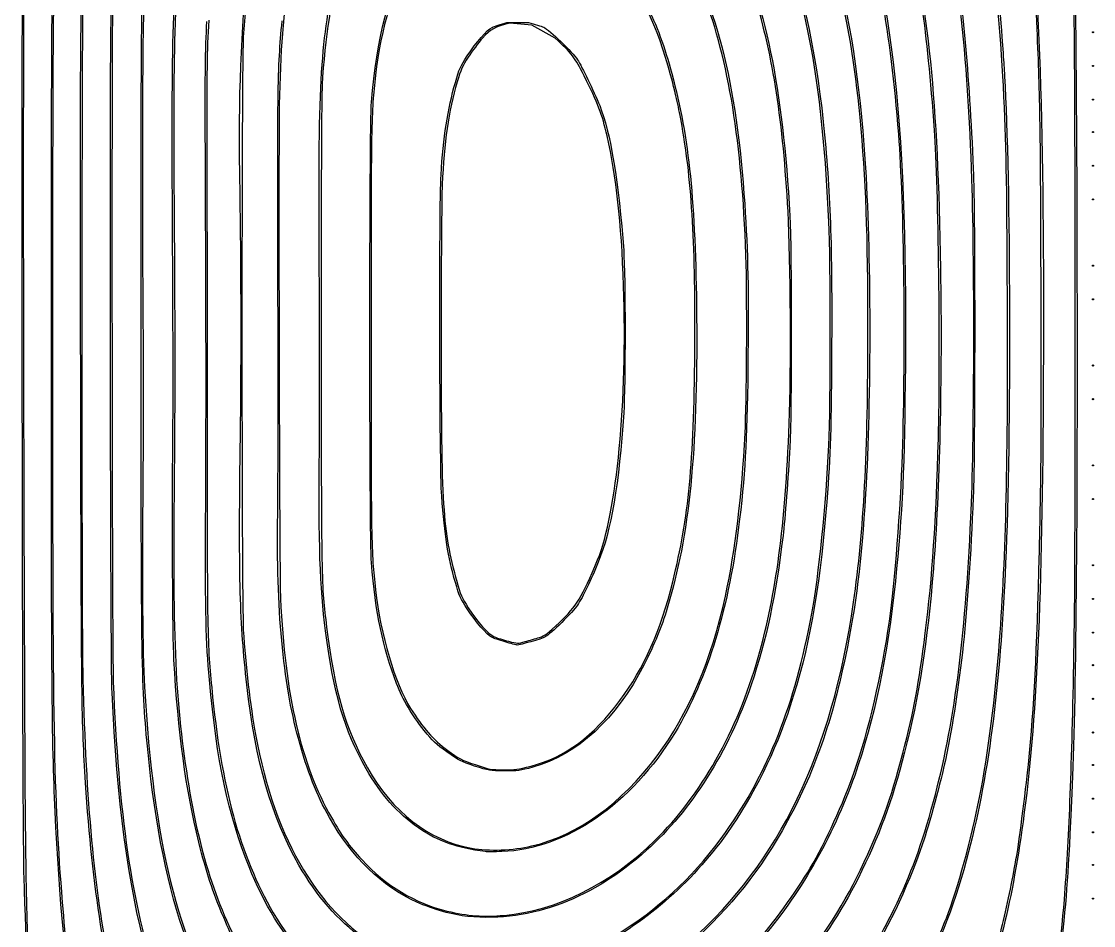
# Model space of a CAD drawing. Header units: millimetres. Extents: x 2 to 2088, y -91 to 1995.
# Drawn here: x 1058 to 2088, y 382 to 1251 of the extents above; entities that cross this region are included whole.
import ezdxf

# ---------------------------------------------------------------- set-up
doc = ezdxf.new("R2010")
doc.units = ezdxf.units.MM
doc.layers.add('Image', color=7, linetype='CONTINUOUS')

msp = doc.modelspace()

# ---------------------------------------------------------------- linework, layer by layer
at = {"layer": 'Image', "color": 7}
for points in [[(1524.7334, 1249.78925), (1545.4991, 1249.76535)], [(1570.9178, 1234.68737), (1548.5485, 1247.2158), (1527.5001, 1249.08004)], [(1493.7087, 535.2218), (1493.7108, 535.2218)], [(1504.2407, 452.9907), (1504.2407, 452.991)]]:
    msp.add_lwpolyline(points, dxfattribs=at)
for points in [[(2087.3614, 1240.34757)], [(2087.3614, 1208.00993)], [(2087.3614, 1175.67229)], [(2087.3614, 1144.3778)], [(2087.3614, 1112.04016)], [(2087.3614, 1079.70252)], [(2087.3614, 1016.07039)], [(2087.3614, 983.7328)], [(2087.3614, 920.1006)], [(2087.3614, 887.763)], [(2087.3614, 824.1309)], [(2087.3614, 791.7932)], [(2087.3614, 728.1611)], [(2087.3614, 695.8234)], [(2087.3614, 663.4858)], [(1523.0174, 654.48591)], [(1555.8863, 658.8325)], [(2087.3614, 632.1913)], [(2087.3614, 599.8537)], [(2087.3614, 567.516)], [(2087.3614, 536.2215)], [(1547.9889, 535.2618)], [(2087.3614, 503.8839)], [(2087.3614, 471.5463)], [(1548.5746, 458.4435)], [(2087.3614, 440.2518)], [(2087.3614, 407.9141)], [(1521.9743, 391.7892)], [(1487.0287, 390.7344)]]:
    msp.add_lwpolyline(points, close=True, dxfattribs=at)
for points in [[(1069.306, 1645.61121), (1060.1593, 1509.17231), (1058.6434, 1330.59334), (1060.9473, 660.8779)], [(2034.1597, 1243.47702), (2027.3789, 1398.90426), (2010.8729, 1505.45133), (1981.316, 1584.58695)], [(1086.998, 939.9205), (1087.008, 1325.49345), (1088.012, 1395.24393), (1094.8558, 1485.48774)], [(1095.9065, 1480.27199), (1089.2251, 1386.96971), (1088.0168, 1304.24473), (1088.0443, 942.0068)], [(1144.361, 1249.73591), (1146.311, 1349.40609), (1151.9574, 1415.99545), (1164.0861, 1482.35829)], [(1699.91, 1476.62096), (1772.1439, 1402.19359), (1813.9146, 1297.5771), (1828.6095, 1154.28772)], [(1774.2893, 1454.92106), (1829.6819, 1371.05069), (1858.7901, 1267.36012), (1868.7865, 1118.29906)], [(1224.3157, 1416.11828), (1214.1579, 1367.12197), (1207.8478, 1310.08108), (1205.852, 1249.21434)], [(1304.5568, 1416.63986), (1286.435, 1368.36683), (1278.4507, 1325.55326), (1271.4853, 1239.30442)], [(2066.4856, 1418.20458), (2070.6875, 1325.85306), (2071.8261, 1250.46282), (2072.4332, 1024.41559)], [(1864.045, 1158.46032), (1854.345, 1259.97882), (1833.8207, 1340.33099), (1800.763, 1406.20836)], [(1849.2492, 1403.07891), (1893.7176, 1293.63028), (1909.5362, 1162.9389), (1907.5816, 921.1438)], [(1060.7611, 428.7771), (1059.0458, 483.4851), (1058.2297, 1296.70658), (1059.7864, 1399.94946)], [(1404.3012, 1391.23214), (1372.0236, 1348.66909), (1354.9287, 1290.35204), (1347.5339, 1197.57843)], [(2023.6198, 1400.47104), (2036.1102, 1296.58524), (2041.3225, 1141.68955), (2040.1313, 909.7949)], [(1338.4401, 1380.6512), (1315.6178, 1321.29769), (1306.2965, 1255.91185), (1305.7981, 1151.67985)], [(1901.1477, 1142.2915), (1893.1567, 1243.29112), (1880.8637, 1310.13211), (1858.465, 1374.37208)], [(1681.9878, 1199.41151), (1658.0737, 1290.50831), (1609.0972, 1352.16785), (1547.5335, 1368.68428)], [(1115.2294, 884.112), (1114.5134, 1227.88097), (1114.9279, 1284.44715), (1118.6955, 1357.18033)], [(1181.484, 1358.22348), (1175.6176, 1299.79017), (1174.4432, 1258.36824), (1174.4894, 1111.51858)], [(1203.4477, 1047.36488), (1202.2237, 1238.70364), (1203.7051, 1285.51873), (1213.2994, 1358.70933)], [(1935.5956, 1145.94252), (1928.061, 1247.4347), (1921.4207, 1293.08152), (1904.8571, 1357.24751)], [(1906.9032, 1355.094), (1929.5489, 1266.75595), (1938.6558, 1176.2645), (1941.3368, 1012.94091)], [(2001.7989, 1188.71166), (1999.4735, 1236.92435), (1992.308, 1316.39449), (1987.173, 1350.92143)], [(1682.0035, 1342.57623), (1722.4891, 1279.63475), (1744.1973, 1200.37359), (1752.5192, 1085.10899)], [(1739.5057, 1339.3979), (1772.9553, 1268.61515), (1789.8615, 1186.98276), (1796.5294, 1064.05527)], [(1988.8349, 1349.35671), (1990.8308, 1337.10608), (1999.3612, 1252.49432), (2000.7189, 1231.48079)], [(1834.1099, 1058.31795), (1827.9952, 1185.32963), (1814.6812, 1262.72194), (1786.3612, 1335.87485)], [(1952.6861, 1328.49371), (1962.0332, 1276.24103), (1968.8377, 1202.0916), (1972.8366, 1108.91071)], [(1394.4812, 1173.06441), (1399.5662, 1234.51143), (1411.6613, 1281.76053), (1430.2602, 1312.834)], [(1432.5464, 1313.53196), (1416.6372, 1287.74118), (1403.3592, 1243.14909), (1398.4855, 1199.14315)], [(1267.8558, 1117.25591), (1266.8114, 1181.93718), (1270.6587, 1266.74307), (1276.3695, 1304.92419)], [(1344.4299, 1010.85464), (1343.2656, 1187.0988), (1345.578, 1230.73711), (1359.2806, 1291.10996)], [(1173.2593, 950.352), (1173.2003, 1216.86631), (1173.3853, 1253.57261), (1174.9464, 1284.68143)], [(1117.2344, 1274.7715), (1115.9556, 1212.94604), (1115.9549, 669.7519), (1117.2336, 619.1519)], [(1145.8539, 1274.24993), (1144.7055, 1247.02772), (1145.2406, 646.425), (1146.4404, 616.0225)], [(1658.3916, 1267.46946), (1668.7268, 1246.81367), (1676.3601, 1226.21865), (1683.1783, 1200.59403)], [(1754.5888, 1016.59196), (1751.6705, 1124.56593), (1738.999, 1208.16129), (1716.3305, 1268.98468)], [(1794.8062, 1068.11922), (1790.1006, 1154.54821), (1780.5352, 1216.61783), (1762.9595, 1274.7715)], [(1971.5242, 1099.00079), (1969.715, 1157.98665), (1965.9428, 1213.82487), (1960.5661, 1261.21056)], [(2069.7851, 653.5759), (2071.2811, 734.1), (2071.1948, 1175.97368), (2069.6669, 1259.12426)], [(1145.3009, 605.591), (1143.8065, 638.8472), (1143.0154, 1180.95942), (1144.361, 1249.73591)], [(1205.852, 1249.21434), (1204.3375, 1203.02773), (1204.2342, 1167.59928), (1205.1993, 1025.45874)], [(1235.1081, 1084.91827), (1234.6386, 1206.04721), (1234.7736, 1222.60954), (1236.4601, 1250.77906)], [(1238.1907, 1251.82221), (1236.4371, 1221.06206), (1236.199, 1204.44934), (1236.3967, 1126.64425)], [(1304.8136, 943.0499), (1304.1288, 1193.91043), (1304.2465, 1203.24689), (1308.7003, 1251.30064)], [(1527.5001, 1249.08004), (1512.4478, 1245.31827), (1509.1024, 1243.48569), (1501.3413, 1234.75071)], [(1510.498, 1245.04088), (1512.6139, 1246.12038), (1519.0199, 1248.25715), (1524.7334, 1249.78925)], [(1545.4991, 1249.76535), (1551.2068, 1248.2201), (1557.7543, 1246.12619), (1560.0492, 1245.11223)], [(1271.4853, 1239.30442), (1269.6716, 1216.8464), (1269.6289, 695.1999), (1271.4383, 666.0937)], [(1486.5909, 1217.59821), (1495.5164, 1231.14064), (1505.3281, 1242.40344), (1510.498, 1245.04088)], [(1560.0492, 1245.11223), (1565.5185, 1242.69575), (1587.8838, 1221.23795), (1592.572, 1213.9091)], [(2037.9898, 994.1642), (2037.5279, 1147.4181), (2037.0808, 1176.52011), (2034.1597, 1243.47702)], [(2087.3614, 1240.34757), (2087.3614, 1240.63443), (2087.5961, 1240.86914), (2087.883, 1240.86914)], [(2087.883, 1239.82599), (2087.5961, 1239.82599), (2087.3614, 1240.0607), (2087.3614, 1240.34757)], [(2087.883, 1240.86914), (2088.1698, 1240.86914), (2088.4045, 1240.63443), (2088.4045, 1240.34757)], [(2088.4045, 1240.34757), (2088.4045, 1240.0607), (2088.1698, 1239.82599), (2087.883, 1239.82599)], [(1501.3413, 1234.75071), (1497.4494, 1230.37046), (1491.2645, 1222.18008), (1487.5969, 1216.54986)], [(1598.987, 1198.33004), (1590.0154, 1216.13675), (1587.0971, 1219.91679), (1570.9178, 1234.68737)], [(2000.7189, 1231.48079), (2001.3306, 1222.01421), (2002.0714, 1210.74819), (2002.3652, 1206.4452)], [(1475.1571, 1192.11796), (1478.8618, 1205.07925), (1479.975, 1207.5601), (1486.5909, 1217.59821)], [(1487.5969, 1216.54986), (1481.9008, 1207.80542), (1480.3397, 1204.3078), (1476.8885, 1192.55742)], [(1592.572, 1213.9091), (1596.8043, 1207.29295), (1607.8538, 1184.40643), (1613.8404, 1169.85655)], [(2002.3652, 1206.4452), (2008.3737, 1118.45309), (2009.4601, 871.0377), (2004.4057, 741.722)], [(2087.3614, 1208.00993), (2087.3614, 1208.29679), (2087.5961, 1208.5315), (2087.883, 1208.5315)], [(2087.883, 1207.48835), (2087.5961, 1207.48835), (2087.3614, 1207.72306), (2087.3614, 1208.00993)], [(2087.883, 1208.5315), (2088.1698, 1208.5315), (2088.4045, 1208.29679), (2088.4045, 1208.00993)], [(2088.4045, 1208.00993), (2088.4045, 1207.72306), (2088.1698, 1207.48835), (2087.883, 1207.48835)], [(1347.5339, 1197.57843), (1346.5082, 1184.70962), (1346.2145, 1128.46064), (1346.2514, 951.9167)], [(1398.4855, 1199.14315), (1394.2502, 1160.90238), (1394.1884, 1157.34957), (1394.1884, 951.9167)], [(1620.9579, 1140.72677), (1616.3031, 1161.1913), (1611.9544, 1172.59278), (1598.987, 1198.33004)], [(1692.9607, 1150.11512), (1689.3755, 1170.25502), (1687.8906, 1176.9259), (1681.9878, 1199.41151)], [(1683.1783, 1200.59403), (1699.9484, 1137.56711), (1705.9335, 1078.69399), (1706.9747, 966.5208)], [(1461.4172, 1103.17339), (1463.6125, 1139.4255), (1467.748, 1166.19649), (1475.1571, 1192.11796)], [(1476.8885, 1192.55742), (1468.7165, 1164.73383), (1464.3052, 1134.39422), (1462.5271, 1093.78504)], [(2005.6438, 986.3406), (2005.115, 1103.46349), (2004.5979, 1130.67911), (2001.7989, 1188.71166)], [(2087.3614, 1175.67229), (2087.3614, 1175.95915), (2087.5961, 1176.19386), (2087.883, 1176.19386)], [(2087.883, 1175.15071), (2087.5961, 1175.15071), (2087.3614, 1175.38542), (2087.3614, 1175.67229)], [(2087.883, 1176.19386), (2088.1698, 1176.19386), (2088.4045, 1175.95915), (2088.4045, 1175.67229)], [(2088.4045, 1175.67229), (2088.4045, 1175.38542), (2088.1698, 1175.15071), (2087.883, 1175.15071)], [(1394.4812, 730.769), (1392.5464, 754.1863), (1392.5484, 1149.68226), (1394.4812, 1173.06441)], [(1613.8404, 1169.85655), (1624.0683, 1144.9986), (1632.3641, 1094.93573), (1636.9041, 1030.67449)], [(1828.6095, 1154.28772), (1835.6034, 1086.09076), (1837.388, 1037.03137), (1836.6731, 932.6184)], [(1871.6419, 955.5677), (1871.6709, 1045.23624), (1869.6144, 1100.17282), (1864.045, 1158.46032)], [(1305.7981, 1151.67985), (1305.2735, 1041.97251), (1306.2386, 716.5565), (1307.1485, 696.345)], [(1705.2475, 933.14), (1706.1422, 1032.93855), (1702.5604, 1096.1897), (1692.9607, 1150.11512)], [(1939.3141, 850.2096), (1941.4935, 928.7376), (1939.4081, 1094.58683), (1935.5956, 1145.94252)], [(2087.3614, 1144.3778), (2087.3614, 1144.66466), (2087.5961, 1144.89937), (2087.883, 1144.89937)], [(2087.883, 1143.85622), (2087.5961, 1143.85622), (2087.3614, 1144.09093), (2087.3614, 1144.3778)], [(2087.883, 1144.89937), (2088.1698, 1144.89937), (2088.4045, 1144.66466), (2088.4045, 1144.3778)], [(2088.4045, 1144.3778), (2088.4045, 1144.09093), (2088.1698, 1143.85622), (2087.883, 1143.85622)], [(1636.8088, 996.2505), (1634.5869, 1059.18413), (1630.004, 1100.95551), (1620.9579, 1140.72677)], [(1904.7684, 835.0839), (1908.1078, 935.6982), (1906.465, 1075.08545), (1901.1477, 1142.2915)], [(1236.3967, 1126.64425), (1236.5221, 1077.30327), (1236.6473, 953.1424), (1236.6749, 850.7312)], [(1268.5094, 841.3428), (1269.6767, 932.2144), (1269.4761, 1016.90993), (1267.8558, 1117.25591)], [(1868.7865, 1118.29906), (1874.6106, 1031.45221), (1874.8455, 887.099), (1869.3092, 797.009)], [(1174.4894, 1111.51858), (1174.5124, 1040.08891), (1174.7979, 966.6251), (1175.1251, 948.2657)], [(1462.0249, 794.9227), (1460.0337, 821.6095), (1459.5398, 1072.17173), (1461.4172, 1103.17339)], [(1972.8366, 1108.91071), (1974.6519, 1066.61132), (1974.6302, 836.3174), (1972.8066, 793.8795)], [(2087.3614, 1112.04016), (2087.3614, 1112.32702), (2087.5961, 1112.56173), (2087.883, 1112.56173)], [(2087.883, 1111.51858), (2087.5961, 1111.51858), (2087.3614, 1111.75329), (2087.3614, 1112.04016)], [(2087.883, 1112.56173), (2088.1698, 1112.56173), (2088.4045, 1112.32702), (2088.4045, 1112.04016)], [(2088.4045, 1112.04016), (2088.4045, 1111.75329), (2088.1698, 1111.51858), (2087.883, 1111.51858)], [(1462.5271, 1093.78504), (1461.9619, 1080.87606), (1461.4932, 1015.05141), (1461.4855, 947.508)], [(1970.5167, 774.0597), (1973.7639, 843.8004), (1974.2768, 1009.2552), (1971.5242, 1099.00079)], [(1235.231, 773.5381), (1235.7471, 891.6797), (1235.7346, 923.2882), (1235.1081, 1084.91827)], [(1752.5192, 1085.10899), (1756.1749, 1034.47609), (1756.9766, 1002.20371), (1756.3595, 930.5321)], [(2087.3614, 1079.70252), (2087.3614, 1079.98938), (2087.5961, 1080.22409), (2087.883, 1080.22409)], [(2087.883, 1079.18094), (2087.5961, 1079.18094), (2087.3614, 1079.41565), (2087.3614, 1079.70252)], [(2087.883, 1080.22409), (2088.1698, 1080.22409), (2088.4045, 1079.98938), (2088.4045, 1079.70252)], [(2088.4045, 1079.70252), (2088.4045, 1079.41565), (2088.1698, 1079.18094), (2087.883, 1079.18094)], [(1795.9206, 864.2921), (1797.9488, 915.7991), (1797.3739, 1020.95709), (1794.8062, 1068.11922)], [(1796.5294, 1064.05527), (1798.3552, 1030.39444), (1798.3846, 875.2521), (1796.5714, 841.1913)], [(1834.0739, 843.4291), (1835.8655, 881.7577), (1835.8889, 1021.36574), (1834.1099, 1058.31795)], [(1203.7321, 849.688), (1204.0638, 882.1039), (1203.9358, 971.0585), (1203.4477, 1047.36488)], [(1636.9041, 1030.67449), (1638.6294, 1006.25304), (1638.6679, 900.93981), (1636.9611, 874.72361)], [(1205.1993, 1025.45874), (1205.7312, 947.1192), (1205.6623, 864.1076), (1205.0201, 809.5268)], [(2072.4332, 1024.41559), (2073.106, 773.9016), (2071.3713, 591.078), (2067.5439, 509.0997)], [(1344.5309, 839.2565), (1344.8771, 872.8199), (1344.8317, 950.039), (1344.4299, 1010.85464)], [(1753.5775, 855.4253), (1755.0488, 883.9418), (1755.6376, 977.7845), (1754.5888, 1016.59196)], [(1941.3368, 1012.94091), (1943.0457, 908.83597), (1940.4283, 798.55627), (1934.5036, 725.03367)], [(2087.3614, 1016.07039), (2087.3614, 1016.35726), (2087.5961, 1016.59196), (2087.883, 1016.59196)], [(2087.883, 1015.54881), (2087.5961, 1015.54881), (2087.3614, 1015.78352), (2087.3614, 1016.07039)], [(2087.883, 1016.59196), (2088.1698, 1016.59196), (2088.4045, 1016.35726), (2088.4045, 1016.07039)], [(2088.4045, 1016.07039), (2088.4045, 1015.78352), (2088.1698, 1015.54881), (2087.883, 1015.54881)], [(1611.8753, 733.3768), (1630.2348, 777.4746), (1640.6544, 887.3287), (1636.8088, 996.2505)], [(2036.3149, 742.2436), (2038.2558, 820.0916), (2038.4337, 846.8591), (2037.9898, 994.1642)], [(1998.1416, 655.6622), (2004.3185, 738.572), (2006.3569, 828.4192), (2005.6438, 986.3406)], [(2087.3614, 983.7328), (2087.3614, 984.0196), (2087.5961, 984.2543), (2087.883, 984.2543)], [(2087.883, 983.2112), (2087.5961, 983.2112), (2087.3614, 983.4459), (2087.3614, 983.7328)], [(2087.883, 984.2543), (2088.1698, 984.2543), (2088.4045, 984.0196), (2088.4045, 983.7328)], [(2088.4045, 983.7328), (2088.4045, 983.4459), (2088.1698, 983.2112), (2087.883, 983.2112)], [(1706.9747, 966.5208), (1708.1684, 837.9048), (1700.0243, 757.1183), (1678.7918, 686.9567)], [(1179.8728, 548.2178), (1173.4654, 614.7472), (1173.3321, 622.8534), (1173.2593, 950.352)], [(1175.1251, 948.2657), (1175.4522, 929.9062), (1175.3518, 868.6473), (1174.9019, 812.1346)], [(1346.2514, 951.9167), (1346.3024, 708.1852), (1346.2614, 710.4025), (1351.494, 668.7016)], [(1394.1884, 951.9167), (1394.1884, 746.4838), (1394.2504, 742.931), (1398.4855, 704.6902)], [(1857.7729, 692.694), (1867.7529, 761.6082), (1871.6021, 834.5662), (1871.6419, 955.5677)], [(1090.6482, 491.3661), (1087.4342, 562.5071), (1086.99, 617.0845), (1086.998, 939.9205)], [(1088.0443, 942.0068), (1088.0733, 564.3943), (1089.0394, 508.9567), (1097.419, 404.2631)], [(1304.4467, 777.1891), (1304.8333, 800.7121), (1304.9984, 875.3495), (1304.8136, 943.0499)], [(1461.4855, 947.508), (1461.4675, 784.2501), (1462.9034, 761.546), (1476.2777, 713.7)], [(1684.0644, 712.126), (1699.6555, 775.9742), (1704.2701, 824.1215), (1705.2475, 933.14)], [(1756.3595, 930.5321), (1755.697, 853.5957), (1754.0941, 822.039), (1748.3324, 772.4949)], [(1836.6731, 932.6184), (1836.0791, 845.8735), (1835.6201, 832.9917), (1831.2093, 779.2754)], [(1907.5816, 921.1438), (1906.7796, 821.9308), (1904.7642, 778.2695), (1897.9753, 713.0354)], [(2087.3614, 920.1006), (2087.3614, 920.3875), (2087.5961, 920.6222), (2087.883, 920.6222)], [(2087.883, 919.579), (2087.5961, 919.579), (2087.3614, 919.8138), (2087.3614, 920.1006)], [(2087.883, 920.6222), (2088.1698, 920.6222), (2088.4045, 920.3875), (2088.4045, 920.1006)], [(2088.4045, 920.1006), (2088.4045, 919.8138), (2088.1698, 919.579), (2087.883, 919.579)], [(2040.1313, 909.7949), (2039.0053, 690.6061), (2033.8714, 577.9914), (2020.615, 481.6967)], [(2087.3614, 887.763), (2087.3614, 888.0498), (2087.5961, 888.2846), (2087.883, 888.2846)], [(2087.883, 887.2414), (2087.5961, 887.2414), (2087.3614, 887.4761), (2087.3614, 887.763)], [(2087.883, 888.2846), (2088.1698, 888.2846), (2088.4045, 888.0498), (2088.4045, 887.763)], [(2088.4045, 887.763), (2088.4045, 887.4761), (2088.1698, 887.2414), (2087.883, 887.2414)], [(1119.8783, 519.0096), (1115.9721, 580.9017), (1115.839, 591.3517), (1115.2294, 884.112)], [(1636.9611, 874.72361), (1632.5343, 806.72961), (1624.8046, 761.34411), (1612.5326, 731.29051)], [(1734.727, 698.6153), (1744.3295, 743.3138), (1750.3975, 793.7916), (1753.5775, 855.4253)], [(1766.0985, 639.4934), (1783.6904, 701.8772), (1791.9878, 764.4229), (1795.9206, 864.2921)], [(1204.7863, 637.4071), (1203.4569, 661.7025), (1202.9183, 770.1649), (1203.7321, 849.688)], [(1236.6749, 850.7312), (1236.7279, 652.928), (1236.7199, 653.3096), (1241.966, 601.4184)], [(1926.6976, 662.9642), (1933.5487, 717.5491), (1937.0917, 770.1312), (1939.3141, 850.2096)], [(1274.8201, 613.1837), (1267.9903, 673.491), (1266.8724, 713.9061), (1268.5094, 841.3428)], [(1350.4642, 665.0505), (1345.0149, 707.5157), (1343.6003, 749.0475), (1344.5309, 839.2565)], [(1796.5714, 841.1913), (1795.1742, 814.9431), (1791.8124, 771.5987), (1790.0318, 756.8743)], [(1817.7082, 681.7409), (1824.3394, 717.2124), (1831.4646, 787.607), (1834.0739, 843.4291)], [(1892.2308, 674.4389), (1897.5148, 711.6921), (1903.01, 782.1023), (1904.7684, 835.0839)], [(2087.3614, 824.1309), (2087.3614, 824.4177), (2087.5961, 824.6524), (2087.883, 824.6524)], [(2087.883, 824.6524), (2088.1698, 824.6524), (2088.4045, 824.4177), (2088.4045, 824.1309)], [(2087.883, 823.6093), (2087.5961, 823.6093), (2087.3614, 823.844), (2087.3614, 824.1309)], [(2088.4045, 824.1309), (2088.4045, 823.844), (2088.1698, 823.6093), (2087.883, 823.6093)], [(1174.9019, 812.1346), (1174.059, 706.2591), (1174.5539, 647.6313), (1176.5969, 611.3283)], [(1205.0201, 809.5268), (1203.2036, 655.1412), (1206.0943, 594.4174), (1218.987, 516.1254)], [(1475.1571, 711.7154), (1467.9224, 737.0267), (1464.9297, 755.9888), (1462.0249, 794.9227)], [(1869.3092, 797.009), (1865.1996, 730.1345), (1860.3755, 691.1345), (1849.9541, 640.5365)], [(1972.8066, 793.8795), (1967.9102, 679.9148), (1960.8372, 613.0414), (1946.0512, 540.9157)], [(2087.3614, 791.7932), (2087.3614, 792.0801), (2087.5961, 792.3148), (2087.883, 792.3148)], [(2087.883, 791.2716), (2087.5961, 791.2716), (2087.3614, 791.5063), (2087.3614, 791.7932)], [(2087.883, 792.3148), (2088.1698, 792.3148), (2088.4045, 792.0801), (2088.4045, 791.7932)], [(2088.4045, 791.7932), (2088.4045, 791.5063), (2088.1698, 791.2716), (2087.883, 791.2716)], [(1238.8316, 618.1088), (1235.4245, 655.3572), (1234.8273, 681.1363), (1235.231, 773.5381)], [(1324.3171, 561.7787), (1309.578, 615.3157), (1302.9647, 687.0088), (1304.4467, 777.1891)], [(1831.2093, 779.2754), (1824.9532, 703.0878), (1814.6385, 646.9275), (1797.0105, 593.0732)], [(1934.5827, 501.1524), (1954.2762, 573.6221), (1964.9635, 654.789), (1970.5167, 774.0597)], [(1748.3324, 772.4949), (1738.5242, 688.1564), (1717.6052, 619.0574), (1686.2772, 567.516)], [(1790.0318, 756.8743), (1782.9565, 698.3689), (1774.0368, 656.4928), (1759.4744, 613.4146)], [(2025.7626, 536.7431), (2031.5166, 595.6563), (2033.7395, 638.9465), (2036.3149, 742.2436)], [(1575.1846, 673.2546), (1591.9485, 689.1746), (1596.7437, 697.0322), (1611.8753, 733.3768)], [(2004.4057, 741.722), (1999.6305, 619.547), (1988.4984, 530.3406), (1968.3473, 452.7696)], [(1418.6405, 614.5947), (1405.6103, 648.2573), (1398.4558, 682.6607), (1394.4812, 730.769)], [(1612.5326, 731.29051), (1605.3811, 713.77671), (1597.8245, 698.13521), (1592.4742, 689.77141)], [(1934.5036, 725.03367), (1928.773, 653.91877), (1920.7501, 602.70917), (1906.8841, 548.73927)], [(2087.3614, 728.1611), (2087.3614, 728.448), (2087.5961, 728.6827), (2087.883, 728.6827)], [(2087.883, 727.6395), (2087.5961, 727.6395), (2087.3614, 727.8742), (2087.3614, 728.1611)], [(2087.883, 728.6827), (2088.1698, 728.6827), (2088.4045, 728.448), (2088.4045, 728.1611)], [(2088.4045, 728.1611), (2088.4045, 727.8742), (2088.1698, 727.6395), (2087.883, 727.6395)], [(1486.5909, 686.2352), (1479.975, 696.2733), (1478.8618, 698.7541), (1475.1571, 711.7154)], [(1476.2777, 713.7), (1480.219, 699.6002), (1481.2475, 697.2136), (1487.632, 687.3521)], [(1633.2847, 598.0984), (1656.3069, 629.03), (1672.8377, 666.1504), (1684.0644, 712.126)], [(1897.9753, 713.0354), (1890.482, 641.032), (1877.5388, 579.2294), (1858.8685, 526.3038)], [(1398.4855, 704.6902), (1403.2858, 661.347), (1417.0108, 614.809), (1432.1215, 590.6389)], [(1307.1485, 696.345), (1311.3107, 603.8905), (1326.9948, 536.3191), (1356.0204, 485.7908)], [(1669.22, 545.1296), (1698.6212, 584.1543), (1721.8095, 638.4855), (1734.727, 698.6153)], [(1701.396, 367.3666), (1786.8046, 443.0844), (1836.639, 546.7603), (1857.7729, 692.694)], [(2087.3614, 695.8234), (2087.3614, 696.1103), (2087.5961, 696.345), (2087.883, 696.345)], [(2087.883, 695.3019), (2087.5961, 695.3019), (2087.3614, 695.5366), (2087.3614, 695.8234)], [(2087.883, 696.345), (2088.1698, 696.345), (2088.4045, 696.1103), (2088.4045, 695.8234)], [(2088.4045, 695.8234), (2088.4045, 695.5366), (2088.1698, 695.3019), (2087.883, 695.3019)], [(1509.8718, 659.0633), (1505.223, 661.5178), (1495.0769, 673.3596), (1486.5909, 686.2352)], [(1487.632, 687.3521), (1497.0148, 672.8594), (1506.6112, 662.1432), (1512.5859, 659.4864)], [(1592.4742, 689.77141), (1588.6661, 683.81831), (1566.2026, 661.68611), (1561.5007, 659.25471)], [(1678.7918, 686.9567), (1673.2557, 668.6628), (1666.8571, 653.1292), (1656.2917, 632.3336)], [(1734.8628, 471.5463), (1775.9928, 529.8368), (1801.3265, 594.1133), (1817.7082, 681.7409)], [(1555.8863, 658.8325), (1561.355, 660.6195), (1563.8174, 662.4597), (1575.1846, 673.2546)], [(1858.4691, 529.4411), (1872.1236, 568.4774), (1885.1153, 624.2736), (1892.2308, 674.4389)], [(1060.9473, 660.8779), (1061.6673, 451.5682), (1062.1393, 415.0005), (1065.067, 341.6741)], [(1271.4383, 666.0937), (1273.5677, 631.8417), (1278.0442, 593.3507), (1283.1454, 565.4297)], [(1389.4227, 532.6976), (1368.3381, 570.1459), (1358.2409, 604.4489), (1350.4642, 665.0505)], [(1351.494, 668.7016), (1359.3536, 606.0652), (1369.2886, 571.8028), (1390.7006, 533.491)], [(1512.5859, 659.4864), (1515.1677, 658.3383), (1521.2702, 656.3792), (1526.1469, 655.1329)], [(1905.1427, 547.6962), (1915.8159, 588.7569), (1920.5837, 614.2532), (1926.6976, 662.9642)], [(2087.3614, 663.4858), (2087.3614, 663.7727), (2087.5961, 664.0074), (2087.883, 664.0074)], [(2087.883, 662.9642), (2087.5961, 662.9642), (2087.3614, 663.1989), (2087.3614, 663.4858)], [(2087.883, 664.0074), (2088.1698, 664.0074), (2088.4045, 663.7727), (2088.4045, 663.4858)], [(2088.4045, 663.4858), (2088.4045, 663.1989), (2088.1698, 662.9642), (2087.883, 662.9642)], [(1523.0174, 654.4859), (1517.567, 656.0638), (1511.6514, 658.1237), (1509.8718, 659.0633)], [(1534.572, 651.55321), (1533.6674, 651.58821), (1528.4679, 652.90791), (1523.0174, 654.48591)], [(1526.1469, 655.1329), (1534.9736, 652.877), (1535.0467, 652.8756), (1542.3157, 654.8255)], [(1561.5007, 659.25471), (1558.1689, 657.53171), (1536.9438, 651.46151), (1534.572, 651.55321)], [(1542.3157, 654.8255), (1546.3318, 655.9027), (1552.4386, 657.7059), (1555.8863, 658.8325)], [(1978.837, 505.0468), (1987.1091, 547.2988), (1994.1761, 602.4359), (1998.1416, 655.6622)], [(2061.2244, 417.8241), (2065.3186, 475.5328), (2067.6914, 540.876), (2069.7851, 653.5759)], [(1667.0552, 463.8841), (1710.9499, 506.579), (1746.2841, 569.2286), (1766.0985, 639.4934)], [(1849.9541, 640.5365), (1836.2306, 573.9056), (1817.8595, 523.2776), (1789.2014, 473.111)], [(1228.6668, 462.1579), (1216.2314, 512.1876), (1208.5557, 568.516), (1204.7863, 637.4071)], [(1656.2917, 632.3336), (1630.0378, 580.6591), (1592.1901, 545.8237), (1549.6269, 534.1585)], [(2087.3614, 632.1913), (2087.3614, 632.4782), (2087.5961, 632.7129), (2087.883, 632.7129)], [(2087.883, 631.6697), (2087.5961, 631.6697), (2087.3614, 631.9044), (2087.3614, 632.1913)], [(2087.883, 632.7129), (2088.1698, 632.7129), (2088.4045, 632.4782), (2088.4045, 632.1913)], [(2088.4045, 632.1913), (2088.4045, 631.9044), (2088.1698, 631.6697), (2087.883, 631.6697)], [(1117.2336, 619.1519), (1120.2332, 500.4522), (1128.095, 416.0169), (1142.8265, 344.282)], [(1276.9697, 438.3896), (1256.6149, 489.5105), (1246.0334, 539.3738), (1238.8316, 618.1088)], [(1146.4404, 616.0225), (1151.3974, 490.4066), (1164.4448, 400.9367), (1188.117, 330.2339)], [(1176.5969, 611.3283), (1184.9387, 463.1038), (1208.7802, 365.8779), (1254.1896, 294.9049)], [(1324.9007, 440.1089), (1298.5586, 486.162), (1283.1907, 539.2727), (1274.8201, 613.1837)], [(1445.3028, 569.4063), (1432.8463, 584.9116), (1424.95, 598.2944), (1418.6405, 614.5947)], [(1759.4744, 613.4146), (1737.9762, 549.8192), (1701.7144, 492.3813), (1658.9932, 454.2542)], [(1256.6605, 204.8752), (1187.8683, 279.9027), (1154.5488, 399.7996), (1145.3009, 605.591)], [(1241.966, 601.4184), (1251.3534, 508.5568), (1270.1507, 443.5332), (1303.3328, 389.1374)], [(1547.9889, 535.2618), (1580.7719, 543.9158), (1607.7487, 563.7894), (1633.2847, 598.0984)], [(2087.3614, 599.8537), (2087.3614, 600.1405), (2087.5961, 600.3753), (2087.883, 600.3753)], [(2087.883, 599.3321), (2087.5961, 599.3321), (2087.3614, 599.5668), (2087.3614, 599.8537)], [(2087.883, 600.3753), (2088.1698, 600.3753), (2088.4045, 600.1405), (2088.4045, 599.8537)], [(2088.4045, 599.8537), (2088.4045, 599.5668), (2088.1698, 599.3321), (2087.883, 599.3321)], [(1432.1215, 590.6389), (1443.6492, 572.1999), (1453.993, 560.498), (1467.8272, 550.2454)], [(1797.0105, 593.0732), (1782.313, 548.1719), (1762.2462, 507.8805), (1735.9656, 470.5031)], [(1467.1105, 548.7828), (1456.5366, 556.392), (1453.2961, 559.4566), (1445.3028, 569.4063)], [(1686.2772, 567.516), (1644.2543, 498.3795), (1581.2252, 455.0269), (1519.888, 453.0707)], [(2087.3614, 567.516), (2087.3614, 567.8029), (2087.5961, 568.0376), (2087.883, 568.0376)], [(2087.883, 566.9945), (2087.5961, 566.9945), (2087.3614, 567.2292), (2087.3614, 567.516)], [(2087.883, 568.0376), (2088.1698, 568.0376), (2088.4045, 567.8029), (2088.4045, 567.516)], [(2088.4045, 567.516), (2088.4045, 567.2292), (2088.1698, 566.9945), (2087.883, 566.9945)], [(1283.1454, 565.4297), (1301.8689, 462.9498), (1345.3405, 391.1179), (1409.5803, 356.5105)], [(1354.1257, 485.8883), (1341.9566, 507.3078), (1333.1189, 529.808), (1324.3171, 561.7787)], [(1216.3545, 369.4431), (1199.4407, 415.8956), (1186.5174, 479.2246), (1179.8728, 548.2178)], [(1493.7108, 535.2218), (1480.517, 539.5237), (1478.6653, 540.4677), (1467.1105, 548.7828)], [(1467.8272, 550.2454), (1478.988, 541.9741), (1480.6029, 541.1407), (1494.3236, 536.5704)], [(1906.8841, 548.73927), (1894.5198, 500.61407), (1882.4183, 467.80597), (1862.1013, 427.32967)], [(1864.3786, 435.4503), (1884.7312, 478.4084), (1893.1781, 501.6674), (1905.1427, 547.6962)], [(1494.3236, 536.5704), (1508.3208, 531.9081), (1509.4583, 531.6999), (1521.3886, 531.6155)], [(1548.5746, 458.4435), (1593.1769, 469.0674), (1634.03, 498.4211), (1669.22, 545.1296)], [(1946.0512, 540.9157), (1942.4653, 523.4235), (1929.7443, 476.7608), (1924.1541, 460.5932)], [(2013.8718, 445.4675), (2015.852, 454.2762), (2023.2686, 511.2069), (2025.7626, 536.7431)], [(2087.3614, 536.2215), (2087.3614, 536.5084), (2087.5961, 536.7431), (2087.883, 536.7431)], [(2087.883, 535.7), (2087.5961, 535.7), (2087.3614, 535.9347), (2087.3614, 536.2215)], [(2087.883, 536.7431), (2088.1698, 536.7431), (2088.4045, 536.5084), (2088.4045, 536.2215)], [(2088.4045, 536.2215), (2088.4045, 535.9347), (2088.1698, 535.7), (2087.883, 535.7)], [(1439.708, 475.9594), (1419.9287, 489.4532), (1403.0445, 508.5041), (1389.4227, 532.6976)], [(1390.7006, 533.491), (1414.3309, 491.2103), (1450.1308, 463.5841), (1490.6798, 456.3389)], [(1522.0552, 530.5411), (1508.1971, 530.5971), (1507.5819, 530.6983), (1493.7087, 535.2218)], [(1521.3886, 531.6155), (1532.5078, 531.5365), (1535.358, 531.9275), (1547.9889, 535.2618)], [(1549.6269, 534.1585), (1537.2581, 530.7686), (1535.1244, 530.4886), (1522.0552, 530.5411)], [(1858.8685, 526.3038), (1837.8461, 466.7107), (1805.3176, 410.0697), (1767.2149, 366.7097)], [(1816.0834, 437.0517), (1831.0472, 462.5803), (1848.0315, 499.6017), (1858.4691, 529.4411)], [(1159.3487, 273.1848), (1138.9712, 339.0917), (1126.222, 418.4941), (1119.8783, 519.0096)], [(1218.987, 516.1254), (1231.0756, 442.7167), (1250.6011, 386.7372), (1280.119, 340.8598)], [(1947.0002, 389.1374), (1957.7478, 416.9932), (1971.1525, 465.7957), (1978.837, 505.0468)], [(2067.5439, 509.0997), (2063.7523, 427.891), (2062.9631, 416.5287), (2057.0015, 357.3214)], [(1896.5253, 397.4826), (1913.4248, 432.4356), (1922.989, 458.4889), (1934.5827, 501.1524)], [(2087.3614, 503.8839), (2087.3614, 504.1708), (2087.5961, 504.4055), (2087.883, 504.4055)], [(2087.883, 503.3623), (2087.5961, 503.3623), (2087.3614, 503.597), (2087.3614, 503.8839)], [(2087.883, 504.4055), (2088.1698, 504.4055), (2088.4045, 504.1708), (2088.4045, 503.8839)], [(2088.4045, 503.8839), (2088.4045, 503.597), (2088.1698, 503.3623), (2087.883, 503.3623)], [(1109.8946, 287.4304), (1101.6349, 332.2244), (1094.3511, 409.4036), (1090.6482, 491.3661)], [(1438.2319, 404.4391), (1404.2101, 419.8933), (1376.22, 446.9991), (1354.1257, 485.8883)], [(1356.0204, 485.7908), (1366.4908, 467.5638), (1372.4918, 459.2553), (1385.4748, 445.0107)], [(1469.6153, 460.6143), (1455.6, 465.7012), (1452.1493, 467.4718), (1439.708, 475.9594)], [(2020.615, 481.6967), (2009.1373, 398.3229), (1994.7154, 342.8343), (1969.911, 286.6116)], [(1521.9743, 391.7892), (1573.0458, 396.3868), (1623.373, 421.3958), (1667.0552, 463.8841)], [(1523.2869, 335.9275), (1601.9903, 344.6535), (1681.1129, 395.3705), (1734.8628, 471.5463)], [(1789.2014, 473.111), (1739.3685, 385.8773), (1660.2271, 319.0673), (1575.6965, 292.8733)], [(1735.9656, 470.5031), (1702.2703, 422.5805), (1654.7705, 381.6286), (1605.7955, 358.2771)], [(2087.3614, 471.5463), (2087.3614, 471.8331), (2087.5961, 472.0678), (2087.883, 472.0678)], [(2087.883, 471.0247), (2087.5961, 471.0247), (2087.3614, 471.2594), (2087.3614, 471.5463)], [(2087.883, 472.0678), (2088.1698, 472.0678), (2088.4045, 471.8331), (2088.4045, 471.5463)], [(2088.4045, 471.5463), (2088.4045, 471.2594), (2088.1698, 471.0247), (2087.883, 471.0247)], [(1252.5632, 389.659), (1241.9214, 414.7188), (1235.9714, 432.7706), (1228.6668, 462.1579)], [(1504.2407, 452.991), (1489.6076, 454.8778), (1478.9636, 457.2212), (1469.6153, 460.6143)], [(1490.6798, 456.3389), (1507.5668, 453.3215), (1530.5838, 454.1583), (1548.5746, 458.4435)], [(1658.9932, 454.2542), (1632.6178, 430.7151), (1606.687, 414.5006), (1577.4421, 403.2603)], [(1924.1541, 460.5932), (1908.7106, 415.9286), (1889.2952, 375.7674), (1865.4036, 339.0663)], [(1385.4748, 445.0107), (1407.72, 420.6038), (1436.9898, 402.9947), (1467.0469, 395.9359)], [(1519.888, 453.0707), (1512.7163, 452.8419), (1505.6751, 452.8061), (1504.2407, 452.9907)], [(1968.3473, 452.7696), (1944.1713, 359.7044), (1906.6011, 289.1701), (1846.4885, 223.9915)], [(2011.7385, 433.4713), (2012.138, 436.6268), (2013.098, 442.0251), (2013.8718, 445.4675)], [(1411.2212, 294.6176), (1351.6409, 317.5226), (1305.3617, 367.0837), (1276.9697, 438.3896)], [(1467.8339, 335.5234), (1406.8054, 345.7901), (1358.7288, 380.9681), (1324.9007, 440.1089)], [(1696.4224, 243.8806), (1766.8162, 289.8396), (1828.9887, 360.7532), (1864.3786, 435.4503)], [(1763.0509, 364.1836), (1779.3899, 382.3328), (1803.1287, 414.9505), (1816.0834, 437.0517)], [(1999.1625, 376.0981), (2003.2472, 392.1061), (2010.9515, 427.2538), (2011.7385, 433.4713)], [(2087.3614, 440.2518), (2087.3614, 440.5386), (2087.5961, 440.7734), (2087.883, 440.7734)], [(2087.883, 439.7302), (2087.5961, 439.7302), (2087.3614, 439.9649), (2087.3614, 440.2518)], [(2087.883, 440.7734), (2088.1698, 440.7734), (2088.4045, 440.5386), (2088.4045, 440.2518)], [(2088.4045, 440.2518), (2088.4045, 439.9649), (2088.1698, 439.7302), (2087.883, 439.7302)], [(1066.6791, 277.5204), (1065.1125, 303.8088), (1062.9316, 359.5503), (1060.7611, 428.7771)], [(1862.1013, 427.32967), (1829.4826, 362.34537), (1779.69, 303.28367), (1719.4562, 258.13027)], [(2049.8648, 303.8528), (2051.0204, 309.009), (2059.6397, 395.4874), (2061.2244, 417.8241)], [(1097.419, 404.2631), (1100.0859, 370.944), (1104.6328, 328.5173), (1106.754, 317.1601)], [(1487.0288, 390.7344), (1473.381, 392.0028), (1453.0232, 397.7203), (1438.2319, 404.4391)], [(1577.4421, 403.2603), (1548.1245, 391.992), (1518.1621, 387.841), (1487.0287, 390.7344)], [(2087.3614, 407.9141), (2087.3614, 408.201), (2087.5961, 408.4357), (2087.883, 408.4357)], [(2087.883, 407.3926), (2087.5961, 407.3926), (2087.3614, 407.6273), (2087.3614, 407.9141)], [(2087.883, 408.4357), (2088.1698, 408.4357), (2088.4045, 408.201), (2088.4045, 407.9141)], [(2088.4045, 407.9141), (2088.4045, 407.6273), (2088.1698, 407.3926), (2087.883, 407.3926)], [(1467.0469, 395.9359), (1487.2081, 391.2011), (1502.5635, 390.0418), (1521.9743, 391.7892)], [(1802.0684, 263.9357), (1840.9942, 302.8997), (1871.9686, 346.6925), (1896.5253, 397.4826)], [(1277.738, 341.6741), (1265.3727, 361.2491), (1261.4632, 368.701), (1252.5632, 389.659)], [(1303.3328, 389.1374), (1323.4769, 356.115), (1352.0175, 327.6262), (1382.9829, 309.632)], [(1921.7744, 332.8051), (1926.6149, 341.7758), (1941.8734, 375.8501), (1947.0002, 389.1374)]]:
    msp.add_open_spline(points, degree=3, dxfattribs=at)

doc.saveas('drawing.dxf')
